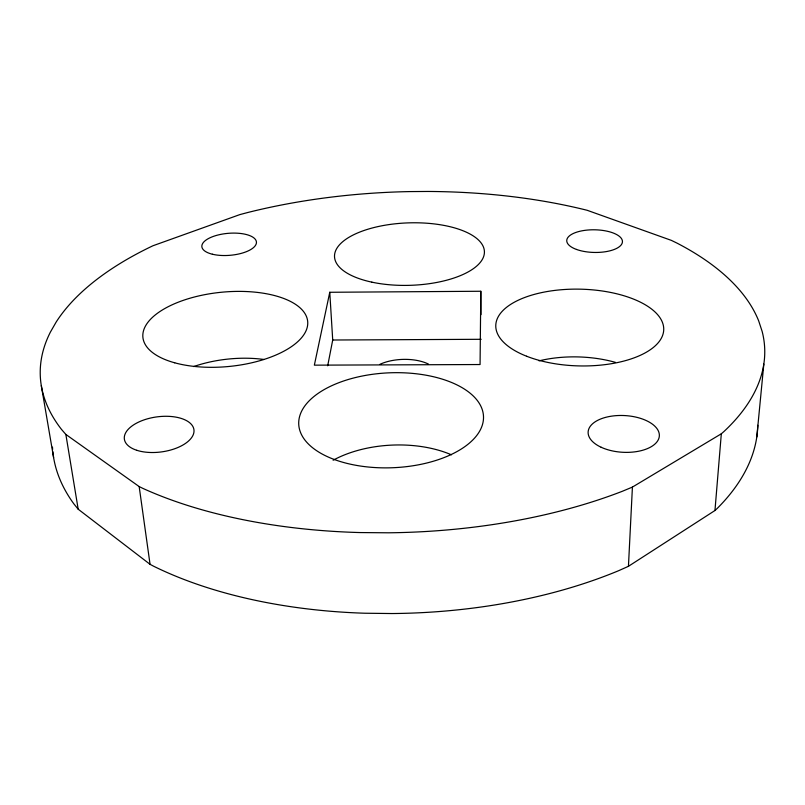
<?xml version="1.0" encoding="UTF-8"?>
<svg xmlns="http://www.w3.org/2000/svg" width="805" height="805" viewBox="0 0 805 805"><rect width="100%" height="100%" fill="white"/><g stroke="black" fill="none" stroke-linecap="round" stroke-linejoin="round"><path stroke-width="1.21" d="M480.806 291.259L480.072 364.534L314.353 365.158L329.768 292.275L480.806 291.259L480.988 314.664M52.828 451.736A352.902 180.39 -2.1 0 0 73.889 503.9L78.186 509.203L150.052 564.315L153.443 566.126A352.902 180.39 -2.1 0 0 364.856 613.229L391.995 613.541A352.902 180.39 -2.1 0 0 618.804 570.624L628.443 566.307L632.418 487.085L721.32 433.794L723.765 431.691A362.461 170.288 -2.1 0 0 762.134 331.388L758.713 320.974A362.461 170.288 -2.1 0 0 677.005 243.12L671.38 240.383L587.187 210.296A362.461 170.288 -2.1 0 0 427.968 191.459L409.564 191.59A362.461 170.288 -2.1 0 0 247.779 212.5L239.82 214.613L152.97 245.746A362.461 170.288 -2.1 0 0 56.169 322.04L50.373 332.143A362.461 170.288 -2.1 0 0 61.512 429.427L65.859 434.438L139.174 486.572L142.646 488.283A362.461 170.288 -2.1 0 0 360.368 532.568L388.392 532.799A362.461 170.288 -2.1 0 0 622.496 491.221L632.418 487.085M628.443 566.307L714.961 510.511L721.32 433.794M756.791 437.004L763.824 364.071M327.695 365.782L332.717 340.012L329.768 292.275M714.961 510.511L717.346 508.307A352.902 180.39 -2.1 0 0 757.787 425.261M332.717 340.012L481.169 339.297M41.307 385.615L53.603 457.552M65.859 434.438L78.186 509.203M139.174 486.572L150.052 564.315M52.627 449.411A352.902 180.39 -2.1 0 1 52.476 447.097M539.088 360.851A81.838 40.723 1.8 0 1 615.463 362.371M333.129 460.239A89.858 50.111 -2.5 0 1 451.454 454.815M193.663 366.567A80.691 39.616 -5.9 0 1 264.05 359.483M380.02 364.273A34.816 17.016 -2.1 0 1 428.461 364.091M371.85 282.152A74.986 31.234 -1.9 0 0 484.419 252.086A74.986 31.234 -1.9 0 0 372.141 228.016A74.986 31.234 -1.9 0 0 371.85 282.152M526.641 356.243A83.982 38.368 1.4 0 0 662.646 335.293A83.982 38.368 1.4 0 0 550.046 291.068A83.982 38.368 1.4 0 0 526.641 356.243M334.095 459.424A92.464 47.485 -2.4 0 0 482.598 424.134A92.464 47.485 -2.4 0 0 356.675 377.243A92.464 47.485 -2.4 0 0 334.095 459.424M174.685 362.793A82.774 37.302 -5.5 0 0 306.967 328.259A82.774 37.302 -5.5 0 0 194.126 297.075A82.774 37.302 -5.5 0 0 174.685 362.793M136.81 450.297A35.098 17.66 -7.7 0 0 193.502 433.996A35.098 17.66 -7.7 0 0 147.194 418.902A35.098 17.66 -7.7 0 0 136.81 450.297M601.154 447.258A35.662 18.384 3.1 0 0 658.882 438.323A35.662 18.384 3.1 0 0 611.176 416.205A35.662 18.384 3.1 0 0 601.154 447.258M576.481 249.439A27.853 11.33 1.1 0 0 621.963 243.653A27.853 11.33 1.1 0 0 585.326 230.29A27.853 11.33 1.1 0 0 576.481 249.439M212.399 254.229A27.39 11.029 -4.8 0 0 256.201 243.895A27.39 11.029 -4.8 0 0 218.839 234.798A27.39 11.029 -4.8 0 0 212.399 254.229"/></g></svg>
